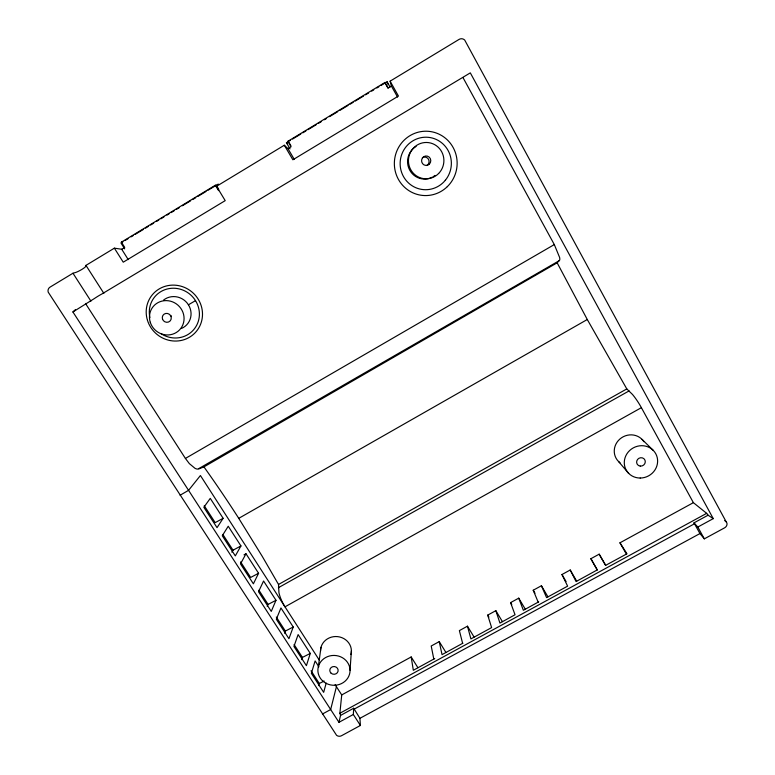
<?xml version="1.0" encoding="UTF-8"?>
<svg xmlns="http://www.w3.org/2000/svg" width="775" height="775" viewBox="0 0 775 775"><rect width="100%" height="100%" fill="white"/><g stroke="black" fill="none" stroke-linecap="round" stroke-linejoin="round"><path stroke-width="1.16" d="M353.691 708.253L353.332 714.482L338.956 722.31L340.554 715.412L353.691 708.253L359.929 718.318L360.404 725.468L341.523 735.717A4.233 3.885 1.5 0 1 336.563 735.301L48.205 292.146A4.795 4.495 42.8 0 1 50.075 287.108L72.976 273.236L75.979 272.374A7.973 1.521 -27.9 0 0 85.231 267.007A8.079 1.54 -27.9 0 0 85.957 265.379L114.371 248.165L123.244 262.183L225.205 200.638L216.525 186.3L284.318 145.235L287.971 148.645L291.09 146.756L287.883 141.292L385.078 82.402L385.068 83.012L387.103 81.782L390.019 86.974M587.285 319.513L626.81 388.924L632.458 394.427A18.019 3.546 57.7 0 1 635.946 398.96A18.397 3.613 57.7 0 1 640.508 406.1L641.39 407.669L284.997 606.835L284.076 605.352A17.767 6.374 63.9 0 1 281.838 601.061A17.408 6.248 63.9 0 1 278.932 592.613L278.525 584.466L262.202 556.276L238.748 518.339L587.285 319.513L557.157 262.812L559.695 260.022A19.21 3.972 59.8 0 0 559.637 257.513L554.309 244.571L462.995 77.597M350.048 670.268L351.395 650.826M340.554 715.412L339.876 713.252L341.727 694.933L335.11 684.654M318.36 666.674L320.976 647.357M336.418 686.679L330.673 709.532L322.468 714.017M326.188 683.056L323.669 692.356L311.356 673.33L315.115 660.93L318.912 666.82M318.69 685.623L319.29 683.482L324.192 681.041M310.281 653.432L306.396 665.677L293.938 646.437L298.123 634.589L310.281 653.432L302.424 657.413L301.678 659.651M293.231 627.004L288.93 638.697L276.326 619.235L280.947 607.949L293.231 627.004L285.365 631.053L284.541 633.194M275.997 600.286L271.26 611.407L258.521 591.732L263.568 581.018L275.997 600.286L268.111 604.403L267.22 606.438M258.569 573.268L253.386 583.808L240.502 563.9L246.004 553.776L258.569 573.268L250.664 577.452L240.599 561.894M240.947 545.939L235.309 555.888L222.27 535.748L228.237 526.235L240.947 545.939L233.023 550.192L231.861 552.197M223.123 518.31L217.029 527.649L203.835 507.276L210.267 498.373L223.123 518.31L215.188 522.631L204.251 505.726M338.956 722.31L72.908 311.967L75.504 309.535M72.908 311.967L94.347 298.569A7.886 0.63 -32.3 0 1 101.816 294.025L470.309 72.869L713.262 518.63L697.829 527.029L693.993 522.873L708.079 515.201L713.262 518.63M114.371 248.165L121.714 249.25L124.727 247.419L121.404 242.149L215.324 185.244L216.293 185.244L218.724 189.255M124.949 240.579L128.03 238.719M131.111 236.85L133.155 235.61M135.208 234.37L143.423 229.39M145.477 228.15L148.558 226.281M150.612 225.041L153.682 223.171M156.763 221.311L158.817 220.071M160.871 218.821L163.951 216.961M167.032 215.092L169.086 213.852M171.139 212.602L174.21 210.742M176.264 209.492L179.345 207.632M182.425 205.763L190.64 200.793M192.694 199.553L195.765 197.683M197.819 196.443L206.034 191.464M208.088 190.224L218.259 184.062M290.024 148.858L286.44 142.755L290.489 140.304M292.553 139.054L300.768 134.075M302.831 132.835L305.912 130.965M307.966 129.716L316.19 124.736M318.244 123.487L321.334 121.617M324.415 119.757L326.469 118.507M329.559 116.638L337.784 111.658M339.838 110.408L348.062 105.429M350.116 104.189L353.197 102.319M355.25 101.07L363.475 96.09M365.538 94.841L368.619 92.981M371.7 91.111L373.763 89.861M376.844 87.992L378.897 86.752M380.951 85.502L384.042 83.632M397.556 97.049L391.394 86.064L390.106 81.172L459.042 39.418A5.067 4.824 -83.3 0 1 464.68 40.019L726.979 523.27A4.466 4.127 -28.3 0 1 724.606 527.833L704.32 538.848L699.951 533.558L693.993 522.873M391.394 86.064L388.217 87.992L385.078 82.402M163.564 300.09A16.982 16.304 40.3 0 1 188.422 304.798L195.503 300.642M85.483 303.461L185.409 458.432L554.309 244.571M185.409 458.432L189.362 463.634L195.009 468.323A18.523 6.994 60 0 0 197.916 469.098L559.395 260.584M557.157 262.812L203.941 466.879L198.894 468.894M180.1 495.225L188.557 490.343L200.415 475.521L319.416 660.29M278.525 584.466L626.81 388.924M278.399 587.702L629.097 390.91M341.727 694.933L411.186 656.958L417.909 667.721M445.925 652.443L439.241 641.613L431.21 646.011L433.816 659.118M474.097 637.089L467.461 626.19L459.381 630.608L462.636 643.405M467.461 626.19L470.9 638.9L491.621 627.595L487.707 615.118L495.835 610.671L502.423 621.637M495.835 610.671L499.933 623.061L515.036 614.759L510.58 602.611L518.737 598.155L525.285 609.169M538.199 602.194L533.219 590.23L541.415 585.745L547.935 596.818M541.415 585.745L546.588 597.622L567.62 586.152L561.972 574.517L570.216 570.003L576.678 581.143M597.225 570.012L590.879 558.707L599.172 554.173L605.711 565.382M626.345 554.067L619.961 542.81L693.383 502.665L706.674 513.341L708.079 515.201M434.746 658.547L413.327 670.288L411.186 656.958M462.849 643.211L442.031 654.643L439.241 641.613M538.712 601.846L523.367 610.283L518.737 598.155M339.876 713.252L706.674 513.341M354.059 709.183L694.555 523.735M699.951 533.558L359.929 718.318M244.018 554.842L246.004 553.776M121.404 242.149L122.896 241.829L120.968 242.992L124.678 248.882M287.883 141.292L288.436 141.544M724.673 520.567L726.562 522.059M642.01 439.347L653.267 450.382M618.508 461.464L628.699 473.409M222.851 534.469L233.023 550.192M258.947 590.24L268.111 604.403M276.297 617.045L285.365 631.053M294.093 644.548L302.424 657.413M311.056 670.762L319.29 683.482M353.332 714.482L360.404 725.468M72.976 273.236L90.927 301.126M619.961 542.81L626.994 553.776L605.585 565.382L599.172 554.173M85.957 265.379L103.85 293.347M121.714 249.25L128.243 259.606M215.324 185.244L218.589 190.631M487.707 615.118L488.909 617.103M510.58 602.611L511.771 604.616M533.219 590.23L535.002 593.243M289.036 142.561L290.819 145.613M287.971 148.645L294.277 159.388M284.318 145.235L292.873 159.786L398.447 96.052L390.106 81.172M561.972 574.517L566.089 581.589M590.879 558.707L597.312 569.896L576.067 581.55L570.216 570.003M385.65 84.049L387.984 88.205M697.829 527.029L704.32 538.848M641.39 407.669L693.383 502.665M149.924 317.682A25.478 24.461 40.3 0 1 175.286 288.3A25.478 24.461 40.3 0 1 198.284 321.422A25.478 24.461 40.3 0 1 160.987 333.618M188.422 304.798A16.982 16.304 40.3 0 1 181.428 328.484M434.998 175.431A17.525 17.079 -84 0 1 433.138 176.7M432.159 177.243A17.525 17.079 -84 0 1 409.568 169.87A17.525 17.079 -84 0 1 416.097 146.427M320.521 651.087A15.442 14.386 2.5 0 1 337.735 636.633A15.442 14.386 2.5 0 1 350.92 654.546M422.423 157.674A4.553 4.437 -84 0 1 428.488 159.311A4.553 4.437 -84 0 1 426.86 165.54M171.43 316.297A4.417 4.243 40.3 0 1 170.703 315.406M620.019 462.791A16.188 15.316 -29.4 0 1 619.797 439.115A16.188 15.316 -29.4 0 1 643.899 441.702M203.941 466.879A3509.82 1987.507 -54.6 0 1 238.758 518.339M388.052 84.368A169.706 8.854 60.5 0 1 387.103 81.782M286.44 142.755A167.923 9.988 59.8 0 1 287.612 144.082M147.483 320.375A28.627 27.483 40.3 0 0 195.077 332.824A28.627 27.483 40.3 0 0 180.478 286.052A28.627 27.483 40.3 0 0 147.483 320.375M447.311 186.659A32.192 31.387 -83.6 0 0 434.727 132.506A32.192 31.387 -83.6 0 0 395.202 171.013A32.192 31.387 -83.6 0 0 447.311 186.659M429.427 164.029A4.728 4.602 -83.7 0 0 427.374 156.124A4.728 4.602 -83.7 0 0 421.726 161.936A4.728 4.602 -83.7 0 0 429.427 164.029M162.488 319.019A4.582 4.388 39.8 0 0 170.103 320.986A4.582 4.388 39.8 0 0 167.739 313.526A4.582 4.388 39.8 0 0 162.488 319.019M438.669 173.455A18.174 17.718 -83.7 0 0 430.803 143.075A18.174 17.718 -83.7 0 0 409.045 165.395A18.174 17.718 -83.7 0 0 438.669 173.455M150.263 322.293A17.612 16.876 39.8 0 0 179.548 329.898A17.612 16.876 39.8 0 0 170.49 301.184A17.612 16.876 39.8 0 0 150.263 322.293M640.198 478.039A16.895 15.946 -29 0 0 655.757 453.724A16.895 15.946 -29 0 0 626.898 453.84A16.895 15.946 -29 0 0 640.198 478.039M640.257 466.095A4.398 4.146 -29 0 0 645.013 460.234A4.398 4.146 -29 0 0 637.592 459.42A4.398 4.146 -29 0 0 640.257 466.095M322.739 680.983A16.091 14.928 2.4 0 0 349.554 674.134A16.091 14.928 2.4 0 0 329.608 655.96A16.091 14.928 2.4 0 0 322.739 680.983M331.061 673.175A4.185 3.885 2.4 0 0 338.026 671.373A4.185 3.885 2.4 0 0 332.833 666.665A4.185 3.885 2.4 0 0 331.061 673.175M445.325 180.275A26.263 25.604 -83.6 0 0 430.27 137.592A26.263 25.604 -83.6 0 0 401.653 172.505A26.263 25.604 -83.6 0 0 445.325 180.275"/></g></svg>
